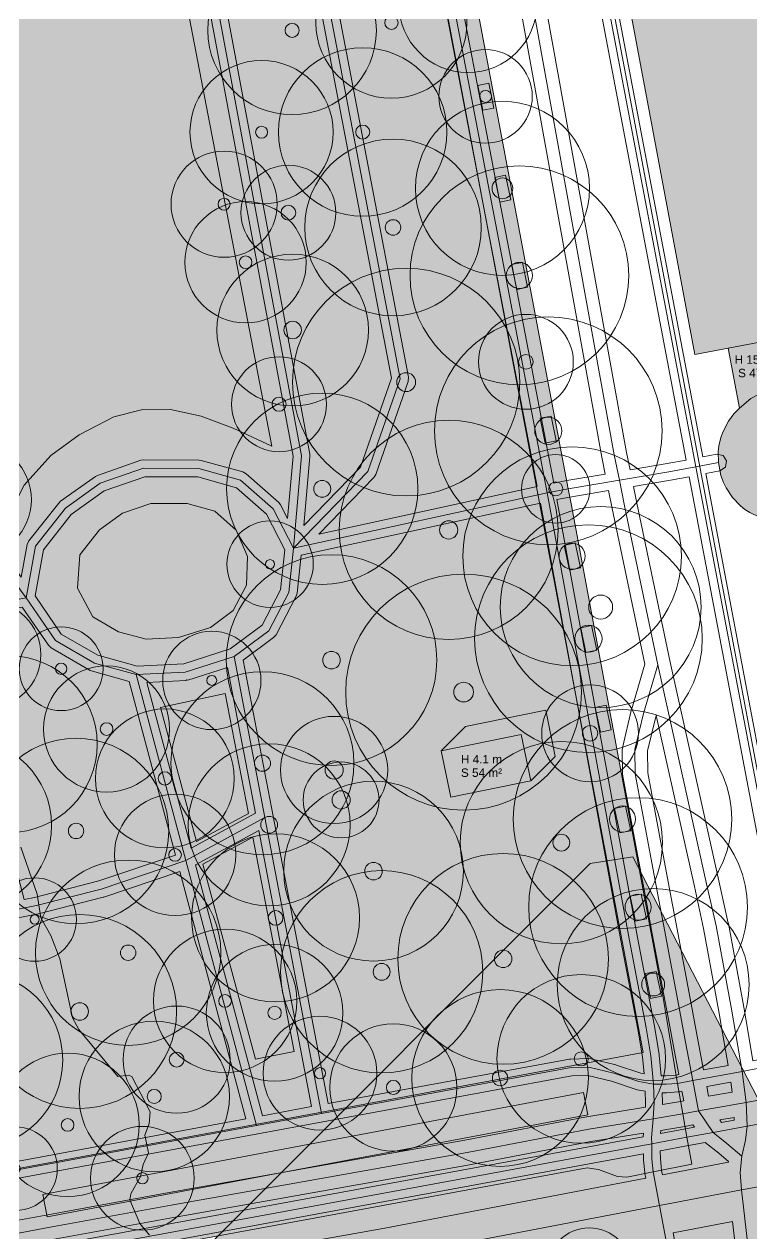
# Model space of a CAD drawing. Header units: metres. Extents: x -8 to 1190, y -11 to 1223.
# Drawn here: x 562.6 to 649, y 297.5 to 441 of the extents above; entities that cross this region are included whole.
import ezdxf

# ---------------------------------------------------------------- set-up
doc = ezdxf.new("R2010")
doc.units = ezdxf.units.M
doc.header["$MEASUREMENT"] = 0
for name, color, linetype, lineweight, true_color in [('TPX_BUILDING_AREAS_TEXT', 7, 'CONTINUOUS', 0, 0x000000), ('TPX_BUILDING_HEIGHTS_TEXT', 7, 'CONTINUOUS', 0, 0x000000), ('TPX_BUILDINGS', 7, 'CONTINUOUS', 0, 0x000000), ('TPX_BUILDINGS_HATCH', 7, 'CONTINUOUS', 0, 0xf0f0f0), ('TPX_BUILDINGS_SHADOWS_HATCH', 7, 'CONTINUOUS', 0, 0x000000), ('TPX_BUILDINGS_SHADOWS_OUTLINES', 7, 'CONTINUOUS', 0, 0x000000), ('TPX_CADASTRES', 7, 'CONTINUOUS', 0, 0x646464), ('TPX_CONTOUR_LINES_5M', 7, 'CONTINUOUS', 0, 0x969696), ('TPX_ROADS_AXES', 7, 'CONTINUOUS', 0, 0x323232), ('TPX_ROADS_CONTOURS', 7, 'CONTINUOUS', 0, 0x646464), ('TPX_VEGETATION_GREEN_SPACES', 7, 'CONTINUOUS', 0, 0x58ba48), ('TPX_VEGETATION_GREEN_SPACES_HATCH', 7, 'CONTINUOUS', 0, 0x58ba48), ('TPX_VEGETATION_TREES_INDIVIDUAL', 7, 'CONTINUOUS', 0, 0x136734)]:
    doc.layers.add(name, color=color, linetype=linetype, lineweight=lineweight, true_color=true_color)
doc.styles.add('TPX_TEXTE', font='arial.ttf')

# ---------------------------------------------------------------- blocks, each defined once
blk = doc.blocks.new('TREETR008_CR072')
at = {"layer": 'TPX_VEGETATION_TREES_INDIVIDUAL'}
for radius in [7.2, 0.75]:
    blk.add_circle((0, 0, 0.04), radius, dxfattribs=at)
blk = doc.blocks.new('TREETR011_CR064')
at = {"layer": 'TPX_VEGETATION_TREES_INDIVIDUAL'}
for radius in [6.36, 1.08]:
    blk.add_circle((0, 0, 0.04), radius, dxfattribs=at)
blk = doc.blocks.new('TREETR008_CR056')
at = {"layer": 'TPX_VEGETATION_TREES_INDIVIDUAL'}
for radius in [5.63, 0.833]:
    blk.add_circle((0, 0, 0.04), radius, dxfattribs=at)
blk = doc.blocks.new('TREETR010_CR114')
at = {"layer": 'TPX_VEGETATION_TREES_INDIVIDUAL'}
for radius in [11.35, 1]:
    blk.add_circle((0, 0, 0.04), radius, dxfattribs=at)
blk = doc.blocks.new('TREETR007_CR050')
at = {"layer": 'TPX_VEGETATION_TREES_INDIVIDUAL'}
for radius in [4.97, 0.667]:
    blk.add_circle((0, 0, 0.04), radius, dxfattribs=at)
blk = doc.blocks.new('TREETR011_CR130')
at = {"layer": 'TPX_VEGETATION_TREES_INDIVIDUAL'}
for radius in [13, 1.08]:
    blk.add_circle((0, 0, 0.04), radius, dxfattribs=at)
blk = doc.blocks.new('TREETR007_CR085')
at = {"layer": 'TPX_VEGETATION_TREES_INDIVIDUAL'}
for radius in [8.5, 0.708]:
    blk.add_circle((0, 0, 0.04), radius, dxfattribs=at)
blk = doc.blocks.new('TREETR008_CR081')
at = {"layer": 'TPX_VEGETATION_TREES_INDIVIDUAL'}
for radius in [8.11, 0.792]:
    blk.add_circle((0, 0, 0.04), radius, dxfattribs=at)
blk = doc.blocks.new('TREETR014_CR119')
at = {"layer": 'TPX_VEGETATION_TREES_INDIVIDUAL'}
for radius in [11.92, 1.42]:
    blk.add_circle((0, 0, 0.04), radius, dxfattribs=at)
blk = doc.blocks.new('TREETR010_CR082')
at = {"layer": 'TPX_VEGETATION_TREES_INDIVIDUAL'}
for radius in [8.21, 0.978]:
    blk.add_circle((0, 0, 0.04), radius, dxfattribs=at)
blk = doc.blocks.new('TREETR009_CR057')
at = {"layer": 'TPX_VEGETATION_TREES_INDIVIDUAL'}
for radius in [5.74, 0.917]:
    blk.add_circle((0, 0, 0.04), radius, dxfattribs=at)
blk = doc.blocks.new('TREETR009_CR064')
at = {"layer": 'TPX_VEGETATION_TREES_INDIVIDUAL'}
for radius in [6.36, 0.875]:
    blk.add_circle((0, 0, 0.04), radius, dxfattribs=at)
blk = doc.blocks.new('TREETR005_CR050')
at = {"layer": 'TPX_VEGETATION_TREES_INDIVIDUAL'}
for radius in [4.95, 0.542]:
    blk.add_circle((0, 0, 0.04), radius, dxfattribs=at)
blk = doc.blocks.new('TREETR010_CR090')
at = {"layer": 'TPX_VEGETATION_TREES_INDIVIDUAL'}
for radius in [9, 1.04]:
    blk.add_circle((0, 0, 0.04), radius, dxfattribs=at)
blk = doc.blocks.new('TREETR008_CR076')
at = {"layer": 'TPX_VEGETATION_TREES_INDIVIDUAL'}
for radius in [7.55, 0.833]:
    blk.add_circle((0, 0, 0.04), radius, dxfattribs=at)
blk = doc.blocks.new('TREETR008_CR075')
at = {"layer": 'TPX_VEGETATION_TREES_INDIVIDUAL'}
for radius in [7.48, 0.75]:
    blk.add_circle((0, 0, 0.04), radius, dxfattribs=at)
blk = doc.blocks.new('TREETR008_CR085')
at = {"layer": 'TPX_VEGETATION_TREES_INDIVIDUAL'}
for radius in [8.51, 0.75]:
    blk.add_circle((0, 0, 0.04), radius, dxfattribs=at)
blk = doc.blocks.new('TREETR009_CR100')
at = {"layer": 'TPX_VEGETATION_TREES_INDIVIDUAL'}
for radius in [9.97, 0.875]:
    blk.add_circle((0, 0, 0.04), radius, dxfattribs=at)
blk = doc.blocks.new('TREETR010_CR096')
at = {"layer": 'TPX_VEGETATION_TREES_INDIVIDUAL'}
for radius in [9.61, 1]:
    blk.add_circle((0, 0, 0.04), radius, dxfattribs=at)
blk = doc.blocks.new('TREETR014_CR114')
at = {"layer": 'TPX_VEGETATION_TREES_INDIVIDUAL'}
for radius in [11.39, 1.36]:
    blk.add_circle((0, 0, 0.04), radius, dxfattribs=at)
blk = doc.blocks.new('TREETR015_CR130')
at = {"layer": 'TPX_VEGETATION_TREES_INDIVIDUAL'}
for radius in [12.98, 1.55]:
    blk.add_circle((0, 0, 0.04), radius, dxfattribs=at)
blk = doc.blocks.new('TREETR009_CR056')
at = {"layer": 'TPX_VEGETATION_TREES_INDIVIDUAL'}
for radius in [5.63, 0.875]:
    blk.add_circle((0, 0, 0.04), radius, dxfattribs=at)
blk = doc.blocks.new('TREETR008_CR041')
at = {"layer": 'TPX_VEGETATION_TREES_INDIVIDUAL'}
for radius in [4.06, 0.833]:
    blk.add_circle((0, 0, 0.04), radius, dxfattribs=at)
blk = doc.blocks.new('TREETR006_CR050')
at = {"layer": 'TPX_VEGETATION_TREES_INDIVIDUAL'}
for radius in [5, 0.625]:
    blk.add_circle((0, 0, 0.04), radius, dxfattribs=at)
blk = doc.blocks.new('TREETR008_CR082')
at = {"layer": 'TPX_VEGETATION_TREES_INDIVIDUAL'}
for radius in [8.24, 0.792]:
    blk.add_circle((0, 0, 0.04), radius, dxfattribs=at)
blk = doc.blocks.new('TREETR010_CR120')
at = {"layer": 'TPX_VEGETATION_TREES_INDIVIDUAL'}
for radius in [12, 1]:
    blk.add_circle((0, 0, 0.04), radius, dxfattribs=at)
blk = doc.blocks.new('TREETR011_CR135')
at = {"layer": 'TPX_VEGETATION_TREES_INDIVIDUAL'}
for radius in [13.5, 1.12]:
    blk.add_circle((0, 0, 0.04), radius, dxfattribs=at)
blk = doc.blocks.new('TREETR010_CR115')
at = {"layer": 'TPX_VEGETATION_TREES_INDIVIDUAL'}
for radius in [11.49, 1.04]:
    blk.add_circle((0, 0, 0.04), radius, dxfattribs=at)
blk = doc.blocks.new('TREETR007_CR063')
at = {"layer": 'TPX_VEGETATION_TREES_INDIVIDUAL'}
for radius in [6.3, 0.708]:
    blk.add_circle((0, 0, 0.04), radius, dxfattribs=at)
blk = doc.blocks.new('TREETR009_CR105')
at = {"layer": 'TPX_VEGETATION_TREES_INDIVIDUAL'}
for radius in [10.48, 0.917]:
    blk.add_circle((0, 0, 0.04), radius, dxfattribs=at)
blk = doc.blocks.new('TREETR010_CR107')
at = {"layer": 'TPX_VEGETATION_TREES_INDIVIDUAL'}
for radius in [10.67, 1.04]:
    blk.add_circle((0, 0, 0.04), radius, dxfattribs=at)
blk = doc.blocks.new('TREETR006_CR058')
at = {"layer": 'TPX_VEGETATION_TREES_INDIVIDUAL'}
for radius in [5.83, 0.583]:
    blk.add_circle((0, 0, 0.04), radius, dxfattribs=at)
blk = doc.blocks.new('TREETR009_CR110')
at = {"layer": 'TPX_VEGETATION_TREES_INDIVIDUAL'}
for radius in [11, 0.917]:
    blk.add_circle((0, 0, 0.04), radius, dxfattribs=at)
blk = doc.blocks.new('TREETR010_CR125')
at = {"layer": 'TPX_VEGETATION_TREES_INDIVIDUAL'}
for radius in [12.5, 1.04]:
    blk.add_circle((0, 0, 0.04), radius, dxfattribs=at)
blk = doc.blocks.new('TREETR008_CR090')
at = {"layer": 'TPX_VEGETATION_TREES_INDIVIDUAL'}
for radius in [8.96, 0.792]:
    blk.add_circle((0, 0, 0.04), radius, dxfattribs=at)
blk = doc.blocks.new('TREETR016_CR135')
at = {"layer": 'TPX_VEGETATION_TREES_INDIVIDUAL'}
for radius in [13.51, 1.61]:
    blk.add_circle((0, 0, 0.04), radius, dxfattribs=at)
blk = doc.blocks.new('TREETR007_CR062')
at = {"layer": 'TPX_VEGETATION_TREES_INDIVIDUAL'}
for radius in [6.15, 0.667]:
    blk.add_circle((0, 0, 0.04), radius, dxfattribs=at)
blk = doc.blocks.new('TREETR008_CR067')
at = {"layer": 'TPX_VEGETATION_TREES_INDIVIDUAL'}
for radius in [6.74, 0.75]:
    blk.add_circle((0, 0, 0.04), radius, dxfattribs=at)
blk = doc.blocks.new('TREETR012_CR103')
at = {"layer": 'TPX_VEGETATION_TREES_INDIVIDUAL'}
for radius in [10.33, 1.23]:
    blk.add_circle((0, 0, 0.04), radius, dxfattribs=at)
blk = doc.blocks.new('TREETR008_CR089')
at = {"layer": 'TPX_VEGETATION_TREES_INDIVIDUAL'}
for radius in [8.93, 0.833]:
    blk.add_circle((0, 0, 0.04), radius, dxfattribs=at)
blk = doc.blocks.new('TREETR010_CR109')
at = {"layer": 'TPX_VEGETATION_TREES_INDIVIDUAL'}
for radius in [10.86, 0.958]:
    blk.add_circle((0, 0, 0.04), radius, dxfattribs=at)
blk = doc.blocks.new('TREETR007_CR068')
at = {"layer": 'TPX_VEGETATION_TREES_INDIVIDUAL'}
for radius in [6.75, 0.667]:
    blk.add_circle((0, 0, 0.04), radius, dxfattribs=at)
blk = doc.blocks.new('TREETR005_CR051')
at = {"layer": 'TPX_VEGETATION_TREES_INDIVIDUAL'}
for radius in [5.13, 0.542]:
    blk.add_circle((0, 0, 0.04), radius, dxfattribs=at)
blk = doc.blocks.new('TREETR008_CR100')
at = {"layer": 'TPX_VEGETATION_TREES_INDIVIDUAL'}
for radius in [10, 0.833]:
    blk.add_circle((0, 0, 0.04), radius, dxfattribs=at)
blk = doc.blocks.new('TREETR011_CR045')
at = {"layer": 'TPX_VEGETATION_TREES_INDIVIDUAL'}
for radius in [4.5, 1.08]:
    blk.add_circle((0, 0, 0.04), radius, dxfattribs=at)
blk = doc.blocks.new('TREETR012_CR140')
at = {"layer": 'TPX_VEGETATION_TREES_INDIVIDUAL'}
for radius in [14, 1.17]:
    blk.add_circle((0, 0, 0.04), radius, dxfattribs=at)
blk = doc.blocks.new('TREETR009_CR102')
at = {"layer": 'TPX_VEGETATION_TREES_INDIVIDUAL'}
for radius in [10.19, 0.875]:
    blk.add_circle((0, 0, 0.04), radius, dxfattribs=at)
blk = doc.blocks.new('TREETR007_CR056')
at = {"layer": 'TPX_VEGETATION_TREES_INDIVIDUAL'}
for radius in [5.55, 0.708]:
    blk.add_circle((0, 0, 0.04), radius, dxfattribs=at)

msp = doc.modelspace()

# ---------------------------------------------------------------- hatches: boundary and pattern name
at = {"layer": 'TPX_BUILDINGS_HATCH'}
for points in [[(701.96, 461.71), (633.38, 448.9), (642.23, 401.81), (646.17, 402.54), (653.88, 404.03), (665.08, 406.07), (680.62, 408.98), (690.05, 410.74), (696.27, 411.91), (710.81, 414.62), (701.96, 461.71)], [(701.96, 461.71), (633.38, 448.9), (642.23, 401.81), (646.17, 402.54), (653.88, 404.03), (665.08, 406.07), (680.62, 408.98), (690.05, 410.74), (696.27, 411.91), (710.81, 414.62), (701.96, 461.71)], [(645.08, 390.97), (645, 390.25), (645.01, 388.99), (645.31, 387.45), (645.62, 386.62), (645.93, 386), (646.69, 384.85), (647.64, 383.86), (648.17, 383.43), (648.74, 383.04), (649.96, 382.45), (651.55, 382.13), (653.42, 382.13), (658.07, 383), (659.42, 375.87), (670.08, 380.03), (669.37, 383.81), (669.19, 384.75), (666.45, 384.34), (663.77, 385.23), (661.54, 386.98), (660.04, 389.4), (659.43, 392.19), (659.82, 395.01), (661.13, 397.53), (663.21, 399.43), (666.28, 400.26), (666.1, 401.11), (665.08, 406.07), (653.88, 404.03), (654.96, 398.41), (650.76, 397.58), (648.85, 396.56), (647.53, 395.44), (646.85, 394.75), (646.2, 393.88), (645.57, 392.67), (645.32, 391.96), (645.08, 390.97)], [(653.88, 404.03), (646.17, 402.54), (647.53, 395.44), (648.85, 396.56), (650.76, 397.58), (654.96, 398.41), (653.88, 404.03)], [(621.62, 356.71), (612.11, 354.78), (613.24, 349.28), (622.74, 351.21), (621.62, 356.71)]]:
    msp.add_hatch(color=256, dxfattribs=at).paths.add_polyline_path(points)
at = {"layer": 'TPX_BUILDINGS_SHADOWS_HATCH'}
msp.add_hatch(color=256, dxfattribs=at).paths.add_polyline_path([(615.01, 357.67), (612.11, 354.78), (621.62, 356.71), (622.74, 351.21), (625.64, 354.11), (624.52, 359.61), (615.01, 357.67)])
h = msp.add_hatch(color=256, dxfattribs=at)
h.paths.add_polyline_path([(356.45, 56), (345.21, 44.75), (353.64, 43.71), (361.25, 42.78), (368.71, 41.86), (375.97, 40.97), (383.59, 40.03), (391.29, 39.07), (406.39, 37.23), (414.09, 36.3), (421.3, 35.4), (428.93, 34.46), (436.49, 33.53), (444.23, 32.58), (451.29, 31.71), (459.16, 30.71), (466.47, 29.84), (473.51, 28.98), (481.39, 28.03), (496.93, 26.15), (493.99, 0), (495.57, 0), (511.4, 15.82), (512.35, 23.97), (526.81, 22.17), (527.11, 24.76), (542.29, 22.86), (541.84, 18.95), (571.69, 15.21), (571.94, 17.43), (587.73, 15.45), (602.38, 13.62), (632.98, 9.78), (670.29, 5.12), (669.69, 0), (690.27, 0), (745.7, 55.43), (742.68, 70.64), (745.98, 71.31), (744.9, 76.72), (741.88, 91.87), (733.15, 90.14), (729.93, 106.25), (729.5, 106.3), (648.39, 25.2), (633.31, 27.09), (635.62, 46.85), (627, 47.93), (640.27, 61.19), (640.63, 64.29), (657.21, 80.87), (663.24, 136.14), (625.45, 140.57), (625.36, 140.49), (625.75, 143.98), (617.25, 144.98), (617.74, 148.97), (617.14, 149.05), (617.93, 155.4), (667.73, 205.2), (668.37, 210.38), (676.51, 218.52), (676.21, 220.15), (677.02, 220.32), (675.53, 228.01), (668.62, 263.56), (666.99, 271.98), (664.58, 276.91), (631.89, 260.21), (630.6, 259.55), (616.05, 261.53), (614.47, 259.96), (614.32, 260.83), (612.77, 260.15), (613.34, 257), (612.03, 256.71), (611.91, 257.39), (576.06, 221.54), (575.61, 222.41), (611.72, 258.52), (611.37, 260.55), (617.77, 263.62), (617.62, 264.29), (617.36, 264.17), (617.59, 264.4), (616.92, 267.41), (617.89, 267.62), (618.84, 262.83), (620.25, 264.24), (619.79, 266.59), (627.14, 273.94), (626.87, 275.37), (630.59, 276.07), (630.88, 274.57), (635.12, 278.81), (634.84, 280.32), (633.2, 280.01), (655.51, 302.31), (634.86, 342.22), (629.78, 341.42), (541.39, 253.04), (546.47, 253.83), (567.12, 213.93), (578.88, 191.21), (601.98, 143.99), (590.59, 138.31), (594.69, 137.76), (594.81, 138.77), (599.92, 138.07), (599.04, 130.95), (599.64, 130.87), (597.85, 116.41), (581.91, 118.58), (582.03, 119.5), (577.09, 120.17), (575.54, 118.62), (564, 119.98), (564.05, 120.41), (538.6, 123.87), (523.66, 108.93), (525.55, 125.04), (509.74, 127.03), (525.24, 142.53), (528.22, 166.6), (529.18, 166.46), (530.34, 175.83), (528.45, 175.91), (533.71, 224.43), (530.49, 224.79), (531.95, 238.87), (526.13, 239.53), (524.18, 239.74), (524.23, 240.21), (523.46, 241.11), (524.45, 242.1), (524.62, 243.55), (523.92, 244.51), (524.83, 245.41), (526.38, 258.95), (539.69, 272.26), (543.62, 276.46), (546.12, 302.08), (546.26, 303.27), (545.94, 304.47), (546.39, 307.85), (547.44, 308.92), (546.66, 310), (546.86, 311.5), (547.78, 312.42), (546.98, 313.45), (547.18, 314.91), (548.11, 315.85), (547.44, 316.92), (547.6, 318.11), (548.72, 319.23), (547.84, 320.47), (548.47, 325.1), (550.08, 326.71), (547.63, 329.92), (545.88, 328.55), (534.45, 330.16), (532.82, 332.1), (530.53, 330), (508.77, 308.24), (502.72, 316.04), (506.55, 319.87), (506.76, 321.71), (505.94, 322.61), (503.21, 322.96), (503, 322.8), (498.94, 323.3), (498.42, 318.78), (501.7, 318.37), (502.51, 317.47), (502.3, 315.62), (501.25, 314.96), (498.5, 315.3), (498.16, 312.22), (504.61, 303.89), (506.23, 301.95), (517.67, 300.34), (519.42, 301.71), (521.86, 298.5), (520.3, 297.27), (519.63, 292.25), (520.5, 291.02), (519.41, 290.13), (519.22, 288.7), (519.9, 287.63), (518.97, 286.72), (518.77, 285.24), (519.56, 284.2), (518.65, 283.35), (518.44, 281.79), (519.22, 280.71), (518.18, 279.63), (517.73, 276.26), (518.05, 275.06), (517.91, 273.86), (523.7, 268.43), (520.58, 241.17), (519.5, 240.51), (520.38, 239.31), (520.21, 237.86), (518.98, 237.15), (519.99, 235.96), (518.64, 224.16), (517.46, 224.38), (515.09, 201.59), (509.6, 160.65), (491.66, 163.08), (491.93, 165.25), (491.55, 164.87), (487.78, 165.4), (487.91, 166.43), (488.03, 167.21), (491.17, 170.35), (491.62, 173.89), (490.65, 174.08), (491.18, 178.87), (474.01, 181.46), (471.54, 181.83), (471.86, 183.8), (470.89, 183.97), (471.02, 184.95), (471.61, 185.54), (468.75, 186.09), (468, 181.93), (463.43, 182.8), (462.89, 183.89), (461.41, 184.18), (460.59, 179.59), (460.94, 179.52), (459.98, 171.92), (459.09, 166.54), (480.71, 163.27), (480.15, 159.33), (474.33, 160.22), (472.99, 151.51), (480.19, 150.5), (480.64, 153.97), (487.64, 153), (486.53, 144.59), (487.99, 144.41), (489.59, 158.21), (488.15, 158.39), (488.54, 161.69), (512.83, 158.65), (509.08, 126.37), (502.13, 127.24), (495.44, 120.55), (495.49, 121.03), (487.6, 122.03), (487.31, 121.74), (479.81, 122.69), (479.83, 122.85), (472.22, 123.8), (471.85, 123.44), (465.68, 124.21), (465.05, 123.57), (465.06, 123.75), (457.35, 124.72), (457.37, 124.87), (449.85, 125.81), (449.82, 126), (449.68, 126.34), (449.22, 126.91), (448.6, 127.27), (447.89, 127.38), (447.53, 127.33), (446.86, 127.04), (446.35, 126.53), (438.85, 127.43), (438.71, 127.29), (433.55, 127.91), (433.26, 127.62), (427.78, 128.27), (427.56, 128.05), (427.77, 129.84), (420.39, 130.79), (419.76, 130.16), (412.82, 131.04), (412.95, 132.14), (407.12, 132.89), (405.99, 131.76), (400.1, 132.53), (400.11, 132.6), (395.21, 133.23), (395.41, 134.95), (387.63, 135.96), (386.64, 134.97), (376.94, 136.22), (375.25, 134.53), (366.6, 135.64), (354.51, 123.55), (363.83, 122.35), (363.93, 123.2), (373.63, 121.96), (381.41, 120.95), (387.66, 120.16), (393.58, 119.39), (399.45, 118.63), (407.24, 117.64), (414.62, 116.69), (411.61, 90.91), (408.48, 91.31), (407.11, 92.9), (407.49, 96.19), (409.28, 97.49), (409.57, 100.01), (405.24, 100.56), (404.86, 97.29), (397.06, 98.29), (397.39, 101.01), (394.64, 101.37), (393.88, 94.85), (390.78, 95.24), (390.84, 95.71), (384.19, 89.06), (385.27, 98.88), (373.91, 100.24), (376.03, 102.36), (370.11, 103.12), (369.94, 101.65), (371.03, 101.51), (370.48, 96.81), (360.98, 98.03), (361.33, 101.05), (356.8, 101.63), (351.22, 96.05), (366.46, 94.24), (366.37, 93.38), (378.34, 91.95), (377.25, 82.03), (383.23, 81.31), (384.08, 88.96), (389.99, 88.26), (389.15, 80.6), (389.7, 80.54), (390.54, 88.19), (396.16, 87.51), (396.38, 89.49), (403.83, 88.6), (411.34, 87.71), (410.22, 77.61), (413.47, 77.22), (414.41, 85.82), (419.88, 85.17), (419.68, 83.33), (422.95, 82.95), (423.41, 87.15), (424.77, 86.99), (425.55, 94.08), (435.46, 92.89), (434.68, 85.81), (434.67, 85.74), (442.21, 84.84), (441.95, 82.5), (456.92, 80.72), (456.46, 76.54), (490.94, 72.52), (490.29, 66.36), (491.09, 66.26), (491.69, 65.42), (496.74, 64.82), (497.45, 65.48), (498.36, 65.38), (498.86, 64.55), (498.77, 63.67), (498.03, 63.17), (497.49, 58.13), (498.17, 57.15), (497.87, 56.35), (513.42, 71.91), (513.73, 72.71), (513.05, 73.69), (513.55, 78.45), (514.33, 79.22), (514.42, 80.11), (513.91, 80.93), (513, 81.04), (512.3, 80.38), (507.25, 80.97), (506.64, 81.82), (505.96, 81.91), (519.82, 95.76), (520.96, 106.23), (535.36, 104.54), (545.37, 103.37), (558.71, 101.8), (566.22, 100.91), (573.73, 100.03), (581.24, 99.15), (580.9, 96.03), (618.69, 91.59), (612.66, 36.33), (574.87, 40.78), (574.6, 38.26), (559.55, 40.04), (559.82, 42.54), (544.42, 44.35), (533.96, 45.58), (526.1, 37.72), (527.07, 46.39), (514.59, 47.86), (515.81, 59.06), (512.79, 59.42), (492.71, 39.34), (485.63, 40.19), (485.74, 41.21), (478.7, 42.07), (478.63, 42), (471.38, 42.87), (471.39, 42.95), (463.53, 43.95), (463.1, 43.52), (456.04, 44.39), (455.62, 43.96), (447.88, 44.91), (447.74, 44.77), (440.92, 45.61), (441.02, 46.55), (433.39, 47.49), (433.25, 47.35), (426.35, 48.21), (426.39, 48.6), (419.68, 49.42), (419.82, 50.67), (411.97, 51.63), (411.9, 51.56), (404.72, 52.43), (404.73, 52.51), (397.28, 53.43), (397.31, 53.75), (389.69, 54.69), (388.07, 53.06), (380.8, 53.95), (380.24, 53.39), (372.77, 54.31), (365.16, 55.24), (364.88, 54.96), (356.45, 56)])
h.paths.add_polyline_path([(413.61, 99.28), (415.41, 115.9), (421.14, 115.21), (421.18, 115.53), (426.34, 114.92), (433.84, 114.02), (434.35, 114.53), (435.01, 114.81), (435.37, 114.86), (436.09, 114.75), (436.7, 114.39), (437.17, 113.82), (437.31, 113.49), (437.4, 112.77), (437.22, 112.06), (437.04, 111.75), (435.42, 96.76), (426.42, 97.83), (423.03, 94.44), (423.43, 98.11), (413.61, 99.28)], flags=16)
h.paths.add_polyline_path([(436.09, 99.31), (437.79, 113.8), (445.35, 112.85), (453.19, 111.87), (453.17, 111.69), (460.02, 110.84), (460.13, 111.71), (467.74, 110.76), (475.36, 109.79), (483.25, 108.8), (483.2, 108.32), (505.96, 105.46), (502.83, 78.78), (485.57, 80.96), (485.67, 81.82), (480.17, 82.51), (481.16, 90.95), (473.27, 91.95), (472.36, 84.38), (470.87, 82.63), (468.83, 82.83), (467.92, 84.88), (468.32, 88.41), (467.77, 87.86), (468.24, 92.03), (467.93, 92.07), (468.85, 92.98), (469.02, 94.51), (465.88, 94.91), (465.27, 89.71), (463.9, 88.03), (461.08, 88.38), (459.93, 90.43), (460.39, 94.98), (458.2, 95.25), (457.54, 89.62), (456.29, 88.34), (455.96, 85.59), (452.62, 85.98), (453.74, 95.66), (451.31, 95.96), (451.16, 94.58), (444.36, 95.43), (441.46, 92.53), (441.47, 92.6), (440.72, 92.69), (441.38, 98.65), (436.09, 99.31)], flags=16)
h.paths.add_polyline_path([(584.29, 245.24), (585.81, 245.99), (587.59, 242.33), (586.07, 241.58), (584.29, 245.24)], flags=16)
h.paths.add_polyline_path([(590.96, 262.24), (591.92, 262.5), (592.84, 258.38), (599.98, 258.27), (600.72, 254.73), (599.48, 254.47), (598.86, 257.41), (592.11, 257.46), (590.96, 262.24)], flags=16)
at = {"layer": 'TPX_VEGETATION_GREEN_SPACES_HATCH'}
for points in [[(485.17, 658.84), (480.98, 606.95), (485.17, 598.36), (487.72, 560.65), (493.86, 524.32), (498.04, 499.55), (528.2, 368.53), (531.2, 359.16), (533.69, 352.08), (538.49, 339.66), (542.12, 330.65), (546.85, 319.78), (550.39, 311.66), (553.18, 305.84), (553.53, 304.53), (553.62, 302.01), (553.86, 300.57), (556.09, 296.51), (556.98, 295.06), (558.35, 293.79), (560.24, 292.98), (561.84, 292.86), (563.77, 293.23), (629.44, 305.32), (630.79, 305.1), (633.02, 304.29), (634.16, 304.2), (637.28, 304.84), (641.85, 305.76), (641.28, 308.94), (640.79, 311.71), (640.14, 315.32), (638.41, 325.71), (627.56, 383.88), (627.18, 385.87), (577.65, 647.8), (577.74, 650.22), (579.37, 655.3), (579.39, 657.35), (577.83, 665.08), (569.48, 709.59), (560.89, 753.36), (558.08, 754.88), (556.95, 755.5), (556.36, 755.81), (540.32, 763.57), (542.61, 759.35), (546.75, 750.96), (549.63, 742.69), (551.15, 735.13), (551.95, 725.3), (551.37, 716.46), (550.27, 708.82), (548.19, 701.59), (545.58, 694.73), (541.15, 686.8), (534.65, 679.93), (527.54, 674.31), (520.37, 670.14), (513.72, 667.44), (507.25, 666.01), (499.57, 665.12), (492.26, 665.23), (489.73, 665.63), (487.35, 666), (484.3, 666.26), (483.24, 666.25), (482.62, 665.63), (482.38, 664.17), (482.32, 663.39), (482.78, 661.92), (485.17, 658.84)], [(535.03, 490.91), (530.34, 491.21), (560.32, 381.84), (562.6, 386.3), (565.79, 389.82), (569.14, 392.25), (573.26, 394.39), (576.52, 395.25), (579.98, 395.27), (583.63, 394.5), (587.43, 393.05), (592, 390.92), (571.17, 499.2), (563.44, 494.8), (557.52, 492.47), (552, 491.4), (546.59, 490.83), (540.38, 490.77), (535.03, 490.91)], [(617.75, 433.99), (616.45, 433.71), (617.07, 430.78), (618.35, 431.04), (617.75, 433.99)], [(619.75, 423.07), (618.46, 422.79), (619.07, 419.86), (620.36, 420.13), (619.75, 423.07)], [(621.11, 412.59), (620.45, 412.46), (621.07, 409.52), (622.36, 409.79), (621.75, 412.73), (621.11, 412.59)], [(625.15, 394.5), (623.86, 394.23), (624.47, 391.29), (625.76, 391.56), (625.15, 394.5)], [(569.21, 378.04), (568.94, 374.07), (570.76, 370.68), (573.82, 368.91), (577.07, 368.01), (580.91, 368.22), (584.72, 369.43), (587.42, 371.44), (589, 374.43), (589.12, 377.85), (587.78, 380.97), (585.22, 383.21), (581.97, 384.11), (577.64, 384.14), (574.26, 382.96), (571.55, 381.01), (569.21, 378.04)], [(628.02, 379.44), (626.72, 379.16), (627.34, 376.23), (628.63, 376.49), (628.02, 379.44)], [(629.96, 369.65), (628.67, 369.38), (629.28, 366.44), (630.57, 366.71), (629.96, 369.65)], [(586.46, 361.6), (578.78, 359.91), (583.08, 344.02), (589.22, 347.34), (586.46, 361.6)], [(631.69, 360.2), (630.39, 359.93), (631.01, 356.99), (632.29, 357.26), (631.69, 360.2)], [(634, 348.23), (632.7, 347.96), (633.32, 345.04), (634.61, 345.31), (634, 348.23)], [(589.75, 344.55), (583.8, 341.33), (590.06, 318.21), (594.67, 319.1), (589.75, 344.55)], [(635.84, 337.79), (634.55, 337.53), (635.17, 334.59), (636.46, 334.86), (635.84, 337.79)], [(637.64, 328.62), (636.35, 328.35), (636.96, 325.41), (638.25, 325.68), (637.64, 328.62)], [(629, 314.27), (564.82, 302.17), (565.32, 299.52), (629.51, 311.61), (629, 314.27)]]:
    msp.add_hatch(color=256, dxfattribs=at).paths.add_polyline_path(points)

# ---------------------------------------------------------------- linework, layer by layer
at = {"layer": 'TPX_BUILDINGS', "elevation": 0.04}
for points in [[(701.96, 461.71), (633.38, 448.9), (642.23, 401.81), (646.17, 402.54), (653.88, 404.03), (665.08, 406.07), (680.62, 408.98), (690.05, 410.74), (696.27, 411.91), (710.81, 414.62)], [(701.96, 461.71), (633.38, 448.9), (642.23, 401.81), (646.17, 402.54), (653.88, 404.03), (665.08, 406.07), (680.62, 408.98), (690.05, 410.74), (696.27, 411.91), (710.81, 414.62)], [(653.88, 404.03), (646.17, 402.54), (647.53, 395.44), (648.85, 396.56), (650.76, 397.58), (654.96, 398.41)], [(621.62, 356.71), (612.11, 354.78), (613.24, 349.28), (622.74, 351.21)]]:
    msp.add_lwpolyline(points, close=True, dxfattribs=at)
msp.add_lwpolyline([(650.76, 397.58), (648.85, 396.56), (647.53, 395.44), (646.85, 394.75), (646.2, 393.88), (645.57, 392.67), (645.32, 391.96), (645.08, 390.97), (645, 390.25), (645.01, 388.99), (645.31, 387.45), (645.62, 386.62), (645.93, 386), (646.69, 384.85), (647.64, 383.86), (648.17, 383.43), (648.74, 383.04), (649.96, 382.45)], dxfattribs=at)
at = {"layer": 'TPX_BUILDINGS_SHADOWS_OUTLINES', "elevation": 0.04}
msp.add_lwpolyline([(615.01, 357.67), (612.11, 354.78), (621.62, 356.71), (622.74, 351.21), (625.64, 354.11), (624.52, 359.61)], close=True, dxfattribs=at)
msp.add_lwpolyline([(633.2, 280.01), (655.51, 302.31), (634.86, 342.22), (629.78, 341.42), (541.39, 253.04)], dxfattribs=at)
at = {"layer": 'TPX_CADASTRES', "elevation": 0.02}
msp.add_lwpolyline([(557.83, 304.5), (636.09, 318.99), (573.89, 648.6)], dxfattribs=at)
msp.add_lwpolyline([(702.01, 461.96), (631.39, 448.95), (655.49, 321.59), (726.54, 334.68)], close=True, dxfattribs=at)
at = {"layer": 'TPX_CONTOUR_LINES_5M', "elevation": 0.05}
msp.add_lwpolyline([(577.48, 297.33), (576.33, 298.72), (575.15, 301.51), (575.25, 302.21), (576.41, 304.3), (576.74, 305.69), (577.38, 307.09), (576.92, 309.18), (577.44, 310.57), (577.57, 311.97), (575.37, 316.15), (574.96, 316.32), (573.72, 316.15), (569.1, 321.73), (568.34, 323.12), (566.83, 330.09), (565.78, 332.88), (564.6, 334.97), (564.14, 337.76), (562.23, 343.34)], dxfattribs=at)
at = {"layer": 'TPX_ROADS_AXES', "elevation": 0.03}
for points in [[(490.06, 607.32), (492.89, 626.03), (505.21, 643.9), (518.68, 651.53), (531.7, 653.65), (543.37, 653.03), (555.19, 647.89), (565.34, 637.62), (570.87, 626.33), (574.7, 611.22), (581.72, 573.06), (588.79, 534.92), (601.57, 464.61), (599.92, 455.1), (598.3, 445.68), (607.24, 398.92), (603.39, 387.91), (594.56, 378.82)], [(637.82, 365), (633.86, 383.85), (633.26, 386.89), (632.65, 389.89), (598.83, 576.68), (588.19, 635.41)], [(567.61, 530.63), (570.15, 517.52), (574.56, 509.21), (583.9, 452.03), (595.54, 389.78), (594.56, 378.82), (624.69, 385.38), (627.18, 385.87), (633.26, 386.89), (639.13, 387.87), (642.35, 388.47), (645.01, 388.99)], [(676.22, 176.1), (672.16, 197.15), (666.53, 226.37), (659.68, 261.82), (656.72, 277.16), (656.56, 279.07), (656.7, 280.8), (657.08, 282.75), (658.61, 290.82), (659.53, 295.86), (658.45, 301.02), (658.02, 304.58), (657.54, 308.52), (656.91, 311.8), (656.36, 314.73), (655.31, 320.23), (654.39, 325.08), (642.35, 388.47), (627.31, 467.6), (616.49, 524.54)], [(523.58, 499.08), (539.3, 443.52), (557.05, 380.68), (562.84, 372.94), (559.43, 372.3), (539.79, 368.66)], [(610.82, 457.67), (624.69, 385.38), (634.43, 332.47), (636.44, 321.94), (636.99, 318.6), (637.31, 315.24), (637.37, 313.05), (637.28, 311.14), (637.09, 308.87), (637.1, 308.17), (637.13, 306.33), (637.28, 304.84), (638.03, 300.84), (638.65, 297.48), (639.61, 292.35), (640.56, 287.25), (641.98, 279.66)], [(587.52, 365.97), (591.63, 369.02), (594.01, 373.58), (594.56, 378.82), (592.16, 383.5), (588.29, 386.9), (583.35, 388.27), (576.77, 388.3), (571.64, 386.52), (567.51, 383.56), (563.96, 379.06), (562.84, 372.94)], [(562.84, 372.94), (566.32, 367.88), (570.96, 365.19), (575.9, 363.82), (581.72, 364.13)], [(581.72, 364.13), (587.52, 365.97)], [(587.52, 365.97), (591.17, 346.86), (597.89, 311.77)], [(635.11, 354.95), (636.13, 359.22), (637.82, 365)], [(647.8, 306.68), (648.25, 308.6), (648.41, 310.24), (648.32, 313.08), (647.82, 316.74), (647.07, 321.12), (646.56, 324.12), (644.73, 334.02), (643.62, 339.02), (637.82, 365)], [(590.17, 310.34), (581.78, 341.77), (575.9, 363.82)], [(647.8, 306.68), (646.02, 308.21), (644.38, 309.51), (642.65, 312.06), (641.97, 315.66), (641.11, 320.23), (640.52, 323.41), (638.64, 333.36), (637.95, 337.08), (636.91, 342.57), (635.12, 352.04), (635.11, 354.95)], [(591.17, 346.86), (581.78, 341.77), (571.76, 338.39)], [(571.76, 338.39), (564.07, 336.43)], [(564.07, 336.43), (561.89, 336), (543.77, 332.54)], [(561.22, 294.21), (637.1, 308.17), (641.28, 308.94), (644.38, 309.51), (648.41, 310.24), (653.44, 311.16), (656.91, 311.8), (728.59, 324.66)], [(744.42, 320.43), (735.01, 318.67), (729.96, 317.69), (658.02, 304.58), (647.74, 302.7)], [(652.26, 317.63), (647.82, 316.74), (641.97, 315.66), (640.14, 315.32), (638.82, 315.23), (637.31, 315.24), (635.57, 315.56), (632.6, 316.56), (629.63, 317.27), (627.52, 317.21), (597.89, 311.77), (590.17, 310.34), (556.62, 304.13)], [(652.98, 313.93), (648.32, 313.08), (642.65, 312.06), (640.79, 311.71), (637.28, 311.14), (629.62, 309.89), (615.2, 307.14), (580.06, 300.9), (565.69, 298.27), (559.85, 297.18)], [(647.61, 304.75), (647.8, 306.68)], [(647.74, 302.7), (647.61, 304.75)], [(647.74, 302.7), (638.03, 300.84), (606.05, 294.73), (568.88, 288.12), (563.99, 287.11), (560.51, 286.3), (556.92, 285.24)], [(649.35, 288.94), (647.74, 302.7)]]:
    msp.add_lwpolyline(points, dxfattribs=at)
at = {"layer": 'TPX_ROADS_CONTOURS', "elevation": 0.03}
for points in [[(589.33, 637.71), (591.37, 638.12), (593.74, 638.59), (595.63, 628.57), (602.5, 592.54), (603.59, 586.8), (612.29, 540.82), (615.51, 524.35), (626.33, 467.41), (641.18, 389.27), (638.95, 388.85), (634.54, 388.11), (634.12, 390.18), (600.3, 576.94), (589.67, 635.67)], [(590.02, 573.31), (597.62, 574.89), (631.17, 389.63), (631.58, 387.62), (627.02, 386.85), (625.48, 386.55), (611.8, 457.85), (597, 536.57)], [(524.84, 498.31), (573.74, 508.03), (582.91, 451.87), (582.91, 451.85), (594.53, 389.74), (593.87, 382.36), (593.05, 383.95), (592.82, 384.25), (588.95, 387.65), (588.56, 387.86), (583.62, 389.23), (583.36, 389.27), (576.78, 389.3), (576.44, 389.25), (571.31, 387.46), (571.06, 387.33), (566.93, 384.38), (566.72, 384.18), (563.17, 379.68), (562.97, 379.24), (562.27, 375.37), (557.96, 381.13), (540.26, 443.79)], [(597.59, 380.5), (604.11, 387.21), (604.34, 387.58), (608.18, 398.59), (608.22, 399.11), (599.32, 445.69), (600.79, 454.28), (610.03, 456.45), (623.52, 386.15)], [(585.06, 451.24), (598.69, 453.84), (597.32, 445.85), (597.32, 445.49), (606.2, 398.99), (602.52, 388.45), (595.81, 381.53), (596.53, 389.7), (596.52, 389.97)], [(563.9, 373.16), (564.89, 378.63), (568.2, 382.83), (572.11, 385.62), (576.94, 387.3), (583.21, 387.27), (587.8, 386), (591.36, 382.87), (593.53, 378.63), (593.04, 373.87), (590.85, 369.69), (587.05, 366.87), (581.54, 365.12), (576.01, 364.83), (571.35, 366.12), (567.01, 368.63)], [(634.93, 386.15), (639.31, 386.88), (641.56, 387.3), (653.41, 324.89), (654.26, 320.43), (653.8, 319.68), (652.85, 319.02), (651.94, 318.58), (649.12, 318.02), (648.55, 321.37), (648.03, 324.39), (646.21, 334.29), (646.19, 334.35), (645.08, 339.35), (639.29, 365.32), (635.33, 384.15)], [(625.85, 384.59), (627.36, 384.88), (631.97, 385.66), (632.39, 383.54), (636.27, 365.06), (634.69, 359.64), (634.67, 359.57), (633.65, 355.3), (633.61, 354.94), (633.62, 352.04), (633.65, 351.77), (635.44, 342.29), (636.47, 336.81), (637.17, 333.08), (639.04, 323.13), (639.64, 319.96), (640.31, 316.37), (640.02, 316.32), (638.79, 316.23), (638.22, 316.23), (637.99, 318.69), (637.98, 318.76), (637.42, 322.13), (635.41, 332.65)], [(588.62, 365.54), (592.22, 368.22), (592.51, 368.56), (594.9, 373.11), (595.01, 373.48), (595.48, 377.99), (623.89, 384.18), (633.45, 332.29), (635.45, 321.76), (636, 318.47), (636.19, 316.46), (635.82, 316.53), (632.92, 317.51), (632.84, 317.53), (629.87, 318.25), (629.61, 318.27), (627.49, 318.21), (627.34, 318.2), (598.68, 312.93), (592.15, 347.04)], [(552.86, 350.83), (555.73, 362.29), (560.11, 371.41), (562.38, 371.83), (565.49, 367.31), (565.82, 367.01), (570.46, 364.32), (570.7, 364.22), (575.08, 363.01), (580.57, 342.41), (571.47, 339.35), (563.85, 337.4), (562.62, 337.16), (559.81, 347.9), (559.35, 348.51), (558.59, 348.61), (553.76, 347.35)], [(577.18, 362.89), (581.78, 363.13), (581.9, 363.19), (582.03, 363.18), (586.75, 364.68), (590.05, 347.39), (582.42, 343.25)], [(636.61, 354.78), (637.58, 358.83), (637.62, 358.99), (642.16, 338.69), (643.26, 333.72), (645.08, 323.86), (645.59, 320.87), (646.17, 317.45), (643.26, 316.92), (642.59, 320.51), (641.99, 323.69), (640.12, 333.63), (639.42, 337.36), (638.39, 342.85), (636.62, 352.19)], [(582.95, 341.26), (590.45, 345.33), (596.72, 312.57), (590.89, 311.49)], [(545.21, 331.79), (562.08, 335.02), (564.26, 335.44), (564.32, 335.46), (572, 337.42), (572.07, 337.44), (581.09, 340.48), (588.92, 311.12), (557.21, 305.25), (557.05, 305.6)], [(558.07, 303.38), (590.35, 309.35), (598.07, 310.78), (627.63, 316.22), (629.53, 316.27), (632.32, 315.6), (635.25, 314.61), (635.39, 314.57), (636.34, 314.4), (636.37, 313.06), (636.35, 312.51), (629.38, 311.38), (629.34, 311.37), (614.93, 308.61), (579.8, 302.38), (565.42, 299.75), (560.21, 298.77)], [(638.34, 314.23), (638.89, 314.23), (640.21, 314.32), (640.33, 314.34), (640.68, 314.41), (640.9, 313.26), (640.53, 313.19), (638.36, 312.83), (638.37, 313.07)], [(643.63, 314.95), (646.48, 315.48), (646.64, 314.3), (643.85, 313.8)], [(638.14, 309.38), (638.17, 309.76), (641.03, 310.23), (641.96, 310.4), (642.16, 310.12)], [(645.19, 310.99), (646.87, 311.3), (646.89, 310.98), (645.38, 310.71)], [(561.51, 295.96), (565.96, 296.8), (580.33, 299.42), (615.46, 305.66), (629.88, 308.42), (636.14, 309.43), (636.1, 309.01), (561.8, 295.34)], [(638.12, 307.34), (641.46, 307.96), (643.46, 308.32), (645.07, 307.05), (646.23, 306.05), (646.23, 305.97), (638.36, 304.47), (638.27, 304.98), (638.13, 306.38)], [(562.67, 293.46), (636.12, 306.98), (636.13, 306.31), (636.14, 306.23), (636.28, 304.75), (636.29, 304.66), (636.4, 304.09), (605.41, 298.17), (568.26, 291.57), (568.17, 291.55), (563.74, 290.63), (562.78, 293.21)], [(639.65, 297.59), (646.67, 298.93), (647.47, 292.15), (640.9, 290.88)]]:
    msp.add_lwpolyline(points, close=True, dxfattribs=at)
msp.add_lwpolyline([(655.37, 325.27), (643.52, 387.68), (645.2, 388.01), (645.84, 388.43), (645.99, 389.18), (645.57, 389.82), (644.82, 389.97), (643.15, 389.64), (628.48, 466.83)], dxfattribs=at)
at = {"layer": 'TPX_VEGETATION_GREEN_SPACES', "elevation": 0}
msp.add_lwpolyline([(563.77, 293.23), (629.44, 305.32), (630.79, 305.1), (633.02, 304.29), (634.16, 304.2), (637.28, 304.84), (641.85, 305.76), (641.28, 308.94), (640.79, 311.71), (640.14, 315.32), (638.41, 325.71), (627.56, 383.88), (627.18, 385.87), (577.65, 647.8)], dxfattribs=at)
for points in [[(535.03, 490.91), (530.34, 491.21), (560.32, 381.84), (562.6, 386.3), (565.79, 389.82), (569.14, 392.25), (573.26, 394.39), (576.52, 395.25), (579.98, 395.27), (583.63, 394.5), (587.43, 393.05), (592, 390.92), (571.17, 499.2), (563.44, 494.8), (557.52, 492.47), (552, 491.4), (546.59, 490.83), (540.38, 490.77)], [(617.75, 433.99), (616.45, 433.71), (617.07, 430.78), (618.35, 431.04)], [(619.75, 423.07), (618.46, 422.79), (619.07, 419.86), (620.36, 420.13)], [(621.11, 412.59), (620.45, 412.46), (621.07, 409.52), (622.36, 409.79), (621.75, 412.73)], [(625.15, 394.5), (623.86, 394.23), (624.47, 391.29), (625.76, 391.56)], [(569.21, 378.04), (568.94, 374.07), (570.76, 370.68), (573.82, 368.91), (577.07, 368.01), (580.91, 368.22), (584.72, 369.43), (587.42, 371.44), (589, 374.43), (589.12, 377.85), (587.78, 380.97), (585.22, 383.21), (581.97, 384.11), (577.64, 384.14), (574.26, 382.96), (571.55, 381.01)], [(628.02, 379.44), (626.72, 379.16), (627.34, 376.23), (628.63, 376.49)], [(629.96, 369.65), (628.67, 369.38), (629.28, 366.44), (630.57, 366.71)], [(586.46, 361.6), (578.78, 359.91), (583.08, 344.02), (589.22, 347.34)], [(631.69, 360.2), (630.39, 359.93), (631.01, 356.99), (632.29, 357.26)], [(634, 348.23), (632.7, 347.96), (633.32, 345.04), (634.61, 345.31)], [(589.75, 344.55), (583.8, 341.33), (590.06, 318.21), (594.67, 319.1)], [(635.84, 337.79), (634.55, 337.53), (635.17, 334.59), (636.46, 334.86)], [(637.64, 328.62), (636.35, 328.35), (636.96, 325.41), (638.25, 325.68)], [(629, 314.27), (564.82, 302.17), (565.32, 299.52), (629.51, 311.61)]]:
    msp.add_lwpolyline(points, close=True, dxfattribs=at)

# ---------------------------------------------------------------- block references
at = {"layer": 'TPX_VEGETATION_TREES_INDIVIDUAL'}
for name, p in [('TREETR010_CR082', (615.28, 443.46, 0.04)), ('TREETR008_CR100', (594.41, 440.25, 0.04)), ('TREETR008_CR090', (606.2, 441.16, 0.04)), ('TREETR008_CR100', (602.79, 428.19, 0.04)), ('TREETR007_CR056', (617.37, 432.42, 0.04)), ('TREETR007_CR085', (590.79, 428.17, 0.04)), ('TREETR012_CR103', (619.38, 421.51, 0.04)), ('TREETR009_CR105', (606.39, 416.87, 0.04)), ('TREETR007_CR063', (586.34, 419.63, 0.04)), ('TREETR009_CR056', (593.97, 418.62, 0.04)), ('TREETR015_CR130', (621.39, 411.18, 0.04)), ('TREETR008_CR072', (588.89, 412.74, 0.04)), ('TREETR010_CR090', (594.48, 404.7, 0.04)), ('TREETR011_CR135', (607.95, 398.52, 0.04)), ('TREETR016_CR135', (624.82, 392.75, 0.04)), ('TREETR009_CR056', (622.16, 400.93, 0.04)), ('TREETR008_CR056', (592.86, 395.9, 0.04)), ('TREETR010_CR114', (597.99, 385.87, 0.04)), ('TREETR011_CR130', (613, 380.99, 0.04)), ('TREETR008_CR067', (556.73, 384.57, 0.04)), ('TREETR015_CR130', (627.65, 377.87, 0.04)), ('TREETR008_CR041', (625.71, 385.86, 0.04)), ('TREETR014_CR119', (631.04, 371.84, 0.04)), ('TREETR005_CR051', (591.79, 376.92, 0.04)), ('TREETR016_CR135', (629.59, 368.09, 0.04)), ('TREETR010_CR125', (599.09, 365.54, 0.04)), ('TREETR012_CR140', (614.77, 361.75, 0.04)), ('TREETR007_CR063', (558.29, 366.21, 0.04)), ('TREETR007_CR050', (567, 364.52, 0.04)), ('TREETR006_CR058', (584.88, 363.13, 0.04)), ('TREETR009_CR105', (560.8, 355.57, 0.04)), ('TREETR008_CR075', (572.39, 357.37, 0.04)), ('TREETR010_CR109', (590.89, 353.31, 0.04)), ('TREETR009_CR057', (629.78, 356.86, 0.04)), ('TREETR008_CR082', (579.31, 351.51, 0.04)), ('TREETR011_CR064', (599.4, 352.51, 0.04)), ('TREETR015_CR130', (633.63, 346.69, 0.04)), ('TREETR009_CR102', (555.68, 345.94, 0.04)), ('TREETR009_CR110', (568.77, 345.28, 0.04)), ('TREETR010_CR120', (626.37, 343.89, 0.04)), ('TREETR010_CR096', (591.69, 346.01, 0.04)), ('TREETR011_CR045', (600.23, 348.96, 0.04)), ('TREETR010_CR107', (604.08, 340.51, 0.04)), ('TREETR008_CR072', (580.52, 342.44, 0.04)), ('TREETR015_CR130', (635.48, 336.24, 0.04)), ('TREETR009_CR100', (592.45, 334.96, 0.04)), ('TREETR009_CR110', (574.95, 330.83, 0.04)), ('TREETR010_CR125', (619.46, 330.1, 0.04)), ('TREETR010_CR120', (605.04, 328.57, 0.04)), ('TREETR005_CR050', (563.86, 334.77, 0.04)), ('TREETR014_CR114', (637.27, 327.06, 0.04)), ('TREETR010_CR115', (569.2, 323.86, 0.04)), ('TREETR008_CR085', (586.46, 325.12, 0.04)), ('TREETR008_CR081', (592.34, 323.7, 0.04)), ('TREETR009_CR105', (556.7, 318.1, 0.04)), ('TREETR008_CR100', (628.73, 318.24, 0.04)), ('TREETR009_CR105', (619.1, 315.97, 0.04)), ('TREETR009_CR064', (580.71, 318.15, 0.04)), ('TREETR007_CR068', (597.72, 316.54, 0.04)), ('TREETR008_CR089', (578.05, 313.78, 0.04)), ('TREETR008_CR076', (606.43, 314.85, 0.04)), ('TREETR008_CR085', (567.76, 310.41, 0.04)), ('TREETR005_CR050', (561.59, 305.21, 0.04)), ('TREETR007_CR062', (576.64, 304.08, 0.04)), ('TREETR006_CR050', (629.68, 293.19, 0.04))]:
    msp.add_blockref(name, p, dxfattribs=at)

# ---------------------------------------------------------------- texts
at = {"layer": 'TPX_BUILDING_AREAS_TEXT', "style": 'TPX_TEXTE'}
for s, p in [('S 47 m²', (647.35, 399.1, 0.05)), ('S 54 m²', (614.45, 351.69, 0.05))]:
    msp.add_text(s, height=1, dxfattribs=at).set_placement(p)
at = {"layer": 'TPX_BUILDING_HEIGHTS_TEXT', "style": 'TPX_TEXTE'}
for s, p in [('H 15.0 m', (646.93, 400.7, 0.05)), ('H 4.1 m', (614.45, 353.29, 0.05))]:
    msp.add_text(s, height=1, dxfattribs=at).set_placement(p)

doc.saveas('drawing.dxf')
